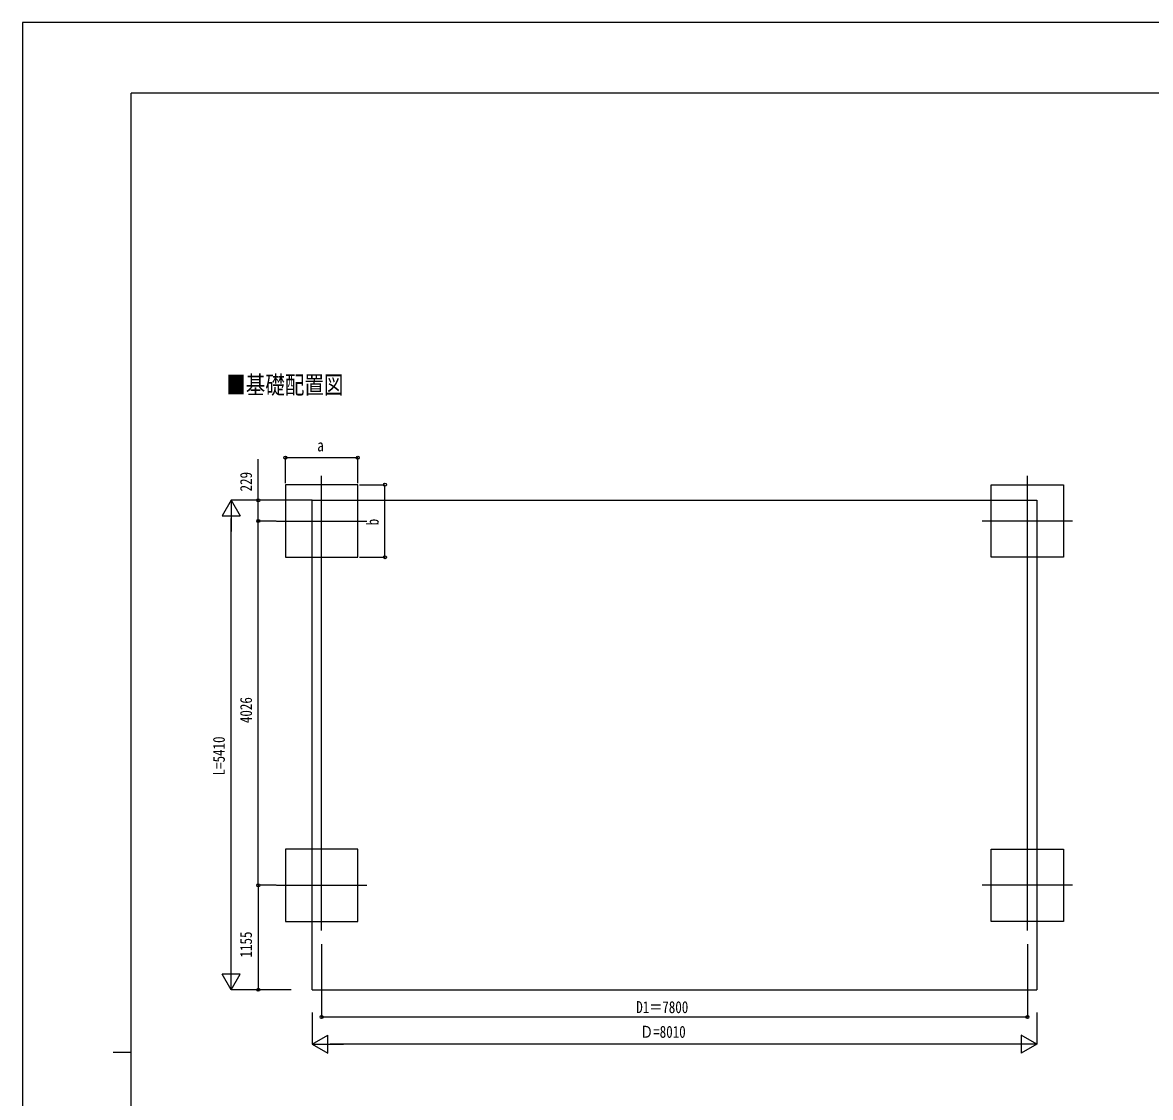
# Model space of a CAD drawing. Units: millimetres, scale not verified. Extents: x -16820 to 16820, y -11880 to 11880.
# Drawn here: x -16820 to -4354, y 0 to 11880 of the extents above; entities that cross this region are included whole.
import ezdxf
from ezdxf.enums import TextEntityAlignment as Align

# ---------------------------------------------------------------- set-up
doc = ezdxf.new("R2010")
doc.units = ezdxf.units.MM
doc.header["$LTSCALE"] = 60
for name, color, linetype in [('0-2_USER1', 3, 'Continuous'), ('0-3_YKK_12', 2, 'Continuous'), ('0-4_YKK_A1', 4, 'Continuous'), ('0-5_YKK_D', 6, 'Continuous'), ('0-6_YKK_ZWAK', 7, 'Continuous')]:
    doc.layers.add(name, color=color, linetype=linetype)
doc.styles.add('ＭＳ ゴシック', font='')
doc.styles.get('ＭＳ ゴシック').set_extended_font_data('MS Gothic')

msp = doc.modelspace()

# ---------------------------------------------------------------- linework, layer by layer
at = {"layer": '0-3_YKK_12'}
for p, q in [((-13514.92, 1844.82), (-13514.92, 6870.82)), ((-5714.92, 1844.82), (-5714.92, 6870.82)), ((-14014.92, 6370.82), (-13014.92, 6370.82)), ((-5214.92, 6370.82), (-6214.92, 6370.82)), ((-14014.92, 2344.82), (-13014.92, 2344.82)), ((-5214.92, 2344.82), (-6214.92, 2344.82))]:
    msp.add_line(p, q, dxfattribs=at)
at = {"layer": '0-4_YKK_A1'}
for p, q in [((-13619.92, 1189.82), (-13619.92, 6599.82)), ((-13619.92, 6599.82), (-5609.92, 6599.82)), ((-5609.92, 6599.82), (-5609.92, 1189.82)), ((-13619.92, 1189.82), (-5609.92, 1189.82))]:
    msp.add_line(p, q, dxfattribs=at)
for points in [[(-13114.92, 5970.82), (-13114.92, 6770.82), (-13914.92, 6770.82), (-13914.92, 5970.82)], [(-6114.92, 5970.82), (-6114.92, 6770.82), (-5314.92, 6770.82), (-5314.92, 5970.82)], [(-13114.92, 1944.82), (-13114.92, 2744.82), (-13914.92, 2744.82), (-13914.92, 1944.82)], [(-6114.92, 1944.82), (-6114.92, 2744.82), (-5314.92, 2744.82), (-5314.92, 1944.82)]]:
    msp.add_lwpolyline(points, close=True, dxfattribs=at)
at = {"layer": '0-5_YKK_D'}
for p, q in [((-13914.92, 6790.82), (-13914.92, 7071.82)), ((-13114.92, 7070.82), (-13914.92, 7070.82)), ((-13114.92, 6790.82), (-13114.92, 7071.82)), ((-13094.92, 6771.82), (-12813.92, 6771.82)), ((-12814.92, 5970.82), (-12814.92, 6771.82)), ((-14514.92, 6599.82), (-14614.92, 6426.62)), ((-13620.92, 6599.82), (-14515.92, 6599.82)), ((-14514.92, 6599.82), (-14414.92, 6426.62)), ((-14514.92, 6599.82), (-14514.92, 6253.41)), ((-13620.92, 6599.82), (-14215.92, 6599.82)), ((-14614.92, 6426.62), (-14414.92, 6426.62)), ((-14514.92, 1389.82), (-14514.92, 6399.82)), ((-14015.92, 6370.82), (-14215.92, 6370.82)), ((-14015.92, 6370.82), (-14215.92, 6370.82)), ((-14214.92, 2344.82), (-14214.92, 6370.82)), ((-13094.92, 5970.82), (-12813.92, 5970.82)), ((-14015.92, 2344.82), (-14215.92, 2344.82)), ((-14015.92, 2344.82), (-14215.92, 2344.82)), ((-14214.92, 2344.82), (-14214.92, 1189.82)), ((-13514.92, 1694.82), (-13514.92, 888.82)), ((-5714.92, 1694.82), (-5714.92, 888.82)), ((-14514.92, 1189.82), (-14514.92, 1536.23)), ((-14514.92, 1189.82), (-14614.92, 1363.03)), ((-14414.92, 1363.03), (-14614.92, 1363.03)), ((-14514.92, 1189.82), (-14414.92, 1363.03)), ((-13851.68, 1189.82), (-14515.92, 1189.82)), ((-13852.68, 1189.82), (-14215.92, 1189.82)), ((-13619.92, 939.82), (-13619.92, 588.82)), ((-13514.92, 889.82), (-5714.92, 889.82)), ((-5609.92, 939.82), (-5609.92, 588.82)), ((-13619.92, 589.82), (-13446.72, 689.82)), ((-13446.72, 489.82), (-13446.72, 689.82)), ((-5609.92, 589.82), (-5783.13, 689.82)), ((-5783.13, 689.82), (-5783.13, 489.82)), ((-13619.92, 589.82), (-13446.72, 489.82)), ((-13619.92, 589.82), (-13273.51, 589.82)), ((-5809.92, 589.82), (-13419.92, 589.82)), ((-5609.92, 589.82), (-5956.33, 589.82)), ((-5609.92, 589.82), (-5783.13, 489.82))]:
    msp.add_line(p, q, dxfattribs=at)
msp.add_lwpolyline([(-14214.92, 6370.82), (-14214.92, 6599.82), (-14214.92, 7054.22)], dxfattribs=at)
for centre in [(-13914.92, 7070.82), (-13114.92, 7070.82), (-12814.92, 6771.82), (-14214.92, 6599.82), (-14214.92, 6370.82), (-14214.92, 6370.82), (-12814.92, 5970.82), (-14214.92, 2344.82), (-14214.92, 2344.82), (-14214.92, 1189.82), (-13514.92, 889.82), (-5714.92, 889.82)]:
    msp.add_circle(centre, 17, dxfattribs=at)
at = {"layer": '0-6_YKK_ZWAK'}
for p, q in [((15580.08, 11100), (-15619.92, 11100)), ((-15619.92, -10100), (-15619.92, 11100)), ((-15819.92, 500), (-15619.92, 500))]:
    msp.add_line(p, q, dxfattribs=at)
msp.add_lwpolyline([(-16820, -11880), (16820, -11880), (16820, 11880), (-16820, 11880)], close=True, dxfattribs=at)

# ---------------------------------------------------------------- texts
at = {"layer": '0-2_USER1', "style": 'ＭＳ ゴシック', "width": 0.8}
msp.add_text('■基礎配置図', height=197.9, dxfattribs=at).set_placement((-14568.8, 7717), align=Align.BOTTOM_LEFT)
at = {"layer": '0-5_YKK_D', "style": 'ＭＳ ゴシック', "width": 0.8}
for s, p in [('a', (-13562.92, 7100.82)), ('D1＝7800', (-10037.32, 892.49)), ('Ｄ=8010', (-9994.12, 619.82))]:
    msp.add_text(s, height=132, dxfattribs=at).set_placement(p, align=Align.BOTTOM_LEFT)
for s, p in [('229', (-14244.92, 6697.82)), ('b', (-12844.92, 6323.32)), ('4026', (-14244.92, 4137.02)), ('L=5410', (-14544.92, 3558.82)), ('1155', (-14244.92, 1546.52))]:
    msp.add_text(s, height=132, rotation=90, dxfattribs=at).set_placement(p, align=Align.BOTTOM_LEFT)

doc.saveas('drawing.dxf')
